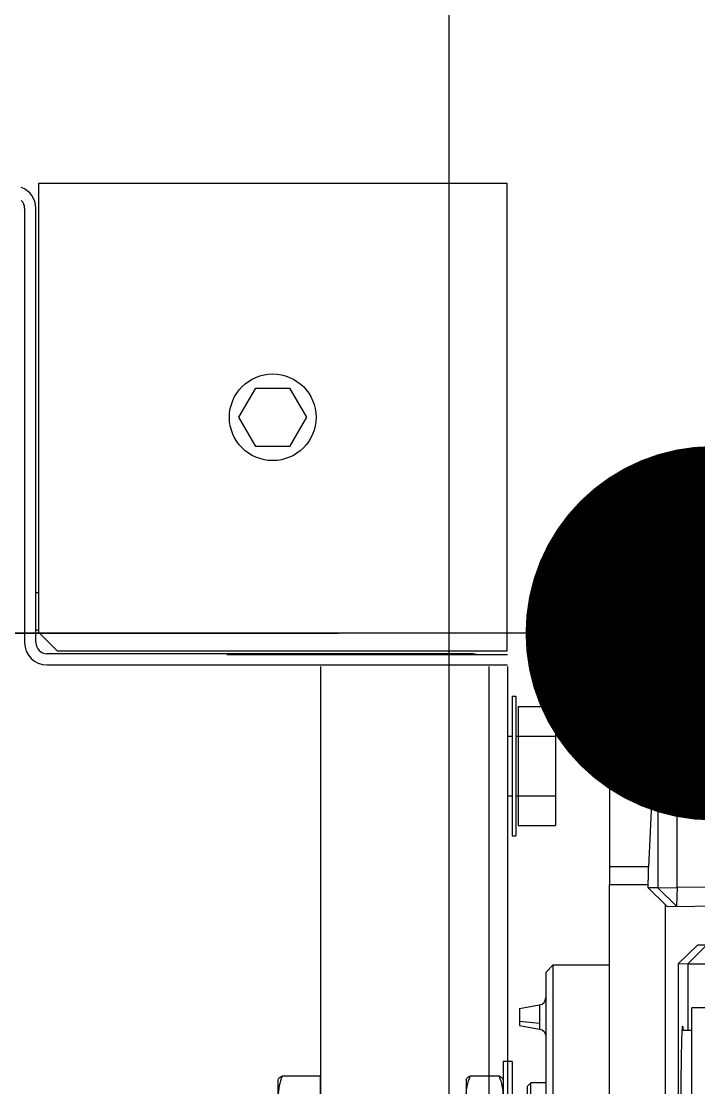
# Model space of a CAD drawing. Extents: x -32000 to 416743, y -254124 to 144214.
# Drawn here: x 257015.4 to 257196.2, y 85019.9 to 85304.8 of the extents above; entities that cross this region are included whole.
import ezdxf

# ---------------------------------------------------------------- set-up
doc = ezdxf.new("R2010")
doc.units = 0
doc.header["$LTSCALE"] = 10
for name, color, linetype in [('XFM1P40$0$E-CBL-DIM', 250, 'Continuous'), ('XFM1P40$0$M-PIPE-CHWR13', 94, 'Continuous'), ('XFM1Q40$0$COL', 1, 'Continuous'), ('XFM1Q40$0$M-EQPM-MAU', 22, 'Continuous')]:
    doc.layers.add(name, color=color, linetype=linetype)
doc.styles.add('XFM1P40$0$dim-txt', font='isocp.shx', dxfattribs={"width": 0.7, "bigfont": 'chineset.shx'})
doc.dimstyles.new('XFM1P40$0$2000-dim', dxfattribs={"dimscale": 2000, "dimtxt": 0.1, "dimasz": 0.05, "dimexe": 0.1, "dimexo": 0.1, "dimgap": 0.05, "dimtad": 1, "dimdec": 0, "dimrnd": 5, "dimtxsty": 'XFM1P40$0$dim-txt', "dimblk": 'XFM1P40$0$_Dot', "dimcen": 2, "dimclrd": 256, "dimclre": 256, "dimclrt": 256, "dimadec": 0, "dimazin": 0, "dimtfac": 1, "dimtdec": 0, "dimtix": 1, "dimtmove": 2, "dimatfit": 3, "dimldrblk": 'XFM1P40$0$_Oblique', "dimfxl": 1, "dimtvp": 1, "dimarcsym": 0})

# ---------------------------------------------------------------- blocks, each defined once
blk = doc.blocks.new('XFM1P40$0$_Dot')
at = {"color": 0, "linetype": 'ByBlock', "lineweight": -2}
blk.add_line((-0.5, 0), (-1, 0), dxfattribs=at)
at = {"color": 0, "linetype": 'ByBlock', "const_width": 0.5}
blk.add_lwpolyline([(-0.25, 0, 1), (0.25, 0, 1)], format="xyb", close=True, dxfattribs=at)
blk = doc.blocks.new('*D264')
at = {"layer": 'DEFPOINTS', "color": 0, "transparency": 16777216}
for p in [(254630.54, 85140.63, 0), (257200, 85141.28), (257200, 85140.63, 0)]:
    blk.add_point(p, dxfattribs=at)
at = {"layer": 'XFM1P40$0$E-CBL-DIM', "lineweight": -2}
for p, q in [((254630.54, 85340.63), (254630.54, 85341.28)), ((257200, 85340.63), (257200, 85341.28)), ((254730.54, 85141.28), (257100, 85141.28))]:
    blk.add_line(p, q, dxfattribs=at)
at = {"layer": 'XFM1P40$0$E-CBL-DIM', "lineweight": -2, "xscale": 100, "yscale": 100, "zscale": 100, "rotation": 180}
blk.add_blockref('XFM1P40$0$_Dot', (254630.54, 85141.28), dxfattribs=at)
at = {"layer": 'XFM1P40$0$E-CBL-DIM', "lineweight": -2, "xscale": 100, "yscale": 100, "zscale": 100}
blk.add_blockref('XFM1P40$0$_Dot', (257200, 85141.28), dxfattribs=at)
at = {"layer": 'XFM1P40$0$E-CBL-DIM', "insert": (255915.27, 85341.3), "char_height": 200, "attachment_point": 5, "style": 'XFM1P40$0$dim-txt'}
blk.add_mtext('2570', dxfattribs=at)
blk = doc.blocks.new('XFM1P40$0$_Oblique')
at = {"color": 0, "linetype": 'ByBlock', "lineweight": -2}
blk.add_line((-0.5, -0.5), (0.5, 0.5), dxfattribs=at)
blk = doc.blocks.new('*D265')
at = {"layer": 'DEFPOINTS', "color": 0, "transparency": 16777216}
for p in [(257200, 85140.63, 0), (257620, 85141.28), (257620, 85140.63, 0)]:
    blk.add_point(p, dxfattribs=at)
at = {"layer": 'XFM1P40$0$E-CBL-DIM', "lineweight": -2}
for p, q in [((257200, 85340.63), (257200, 85341.28)), ((257620, 85340.63), (257620, 85341.28)), ((257100, 85141.28), (257000, 85141.28)), ((257200, 85141.28), (257620, 85141.28)), ((257720, 85141.28), (257820, 85141.28))]:
    blk.add_line(p, q, dxfattribs=at)
at = {"layer": 'XFM1P40$0$E-CBL-DIM', "lineweight": -2, "xscale": 100, "yscale": 100, "zscale": 100}
blk.add_blockref('XFM1P40$0$_Dot', (257200, 85141.28), dxfattribs=at)
at = {"layer": 'XFM1P40$0$E-CBL-DIM', "lineweight": -2, "xscale": 100, "yscale": 100, "zscale": 100, "rotation": 180}
blk.add_blockref('XFM1P40$0$_Dot', (257620, 85141.28), dxfattribs=at)
at = {"layer": 'XFM1P40$0$E-CBL-DIM', "insert": (257410, 85341.3), "char_height": 200, "attachment_point": 5, "style": 'XFM1P40$0$dim-txt'}
blk.add_mtext('420', dxfattribs=at)
blk = doc.blocks.new('XFM1Q40$0$JCZ-500鑄')
for p, q in [((-17.81, 247.2, 97.01), (-17.81, 257.41, 97.01)), ((-16.91, 258.48, 92), (-17.05, 258.4, 92)), ((-7.06, 247.2, 105.6), (-17.81, 247.2, 97.01)), ((-16.91, 208.24, 92), (-17.05, 208.16, 92)), ((-17.81, 199.48, 97.01), (-17.81, 207.18, 97.01)), ((-21.66, 196, 92), (-21.66, 198.41, 92)), ((-16.91, 198.41, 92), (-17.05, 198.49, 92)), ((-35.84, 194, 106.5), (-36.79, 188.65, 106.5)), ((-32.45, 194, 108.46), (-31.97, 188.65, 109.28)), ((-31.31, 194, 106.5), (-30.37, 188.65, 106.5)), ((-15, 192, 92), (-16, 191, 92)), ((-16, 187, 92), (-16, 191, 92)), ((-45.5, 187, 90), (-47.5, 185, 90)), ((-47.5, 185, 90), (-47.5, 170, 90)), ((-115, 157.61, 40), (-115, 170, 40)), ((-115, 170, 40), (-73.71, 170, 151.73)), ((-73.71, 159.56, 151.73), (-73.71, 170, 151.73)), ((59.02, 170, 155), (-69.02, 170, 155)), ((-69.02, 170, 155), (-69.02, 159.62, 155)), ((-115, 157.61, 40), (-73.71, 159.56, 151.73)), ((-68.05, 159.62, 155), (-69.02, 159.62, 155)), ((-68.07, 157.09, 10), (-68.05, 159.62, 155)), ((-68.05, 159.62, 155), (-63.51, 155, 155)), ((-115, 157.61, 40), (-115, 157.09, 10)), ((-115, 151.91, 5), (-115, 157.09, 10)), ((-115, 157.09, 10), (-68.07, 157.09, 10)), ((-68.07, 157.09, 10), (-68.16, 151.91, 5)), ((-68.07, 157.09, 10), (-63.16, 152.09, 10)), ((-63.13, 154.61, 154.61), (-64.4, 10, 10)), ((53.51, 155, 155), (-63.51, 155, 155)), ((-63.51, 155, 155), (-63.13, 154.61, 154.61)), ((-68.16, 151.91, 5), (-115, 151.91, 5)), ((-115, 151.91, 5), (-115, 25, 5)), ((-68.58, 103.5, 5), (-68.16, 151.91, 5)), ((-68.16, 151.91, 5), (-63.16, 152.09, 10)), ((-52.8, 146.51, 146.51), (-47.84, 151.56, 151.56)), ((37.84, 151.56, 151.56), (-47.84, 151.56, 151.56)), ((-47.84, 151.56, 151.56), (-47.82, 149.09, 10.09)), ((-47.82, 149.09, 10.09), (-52.77, 144.13, 10)), ((-47.82, 149.09, 10.09), (-47.77, 144, 5)), ((-47.82, 149.09, 10.09), (-30, 149.09, 10.09)), ((-31.03, 150.4, 85), (-31.02, 150.52, 92)), ((-30, 148, 92), (-30, 150.64, 92)), ((-51.6, 10, 10), (-52.8, 146.51, 146.51)), ((-36, 143, 92), (-36, 148, 92))]:
    blk.add_line(p, q)
at = {"extrusion": (9.92752e-17, -1, -9.95038e-17)}
blk.add_arc((-5, 92, -258.48), 11.91, 128.6329, 180, dxfattribs=at)
at = {"extrusion": (-9.92752e-17, 1, 9.95038e-17)}
for centre, radius, end in [((5, 92, 208.24), 11.91, 51.3671), ((5, 92, 198.41), 16.66, 73.6602), ((5, 92, 196), 16.66, 73.6602)]:
    blk.add_arc(centre, radius, 0, end, dxfattribs=at)
at = {"extrusion": (-1.4638e-32, 1, 6.59239e-17)}
for centre, radius, start, end in [((33.58, 106.5, 194), 2.27, 0, 120), ((33.58, 106.5, 194), 2.27, 120, 180), ((33.58, 106.5, 188.65), 3.21, 0, 120), ((33.58, 106.5, 188.65), 3.21, 120, 180), ((5, 90, 187), 40.5, 0, 180)]:
    blk.add_arc(centre, radius, start, end, dxfattribs=at)
at = {"extrusion": (2.03797e-16, -1, -1.14927e-16)}
blk.add_arc((-5, 92, -191), 11, 104.7181, 180, dxfattribs=at)
at = {"extrusion": (-2.03797e-16, 1, 1.14927e-16)}
blk.add_arc((5, 92, 192), 10, 0, 74.8209, dxfattribs=at)
at = {"extrusion": (2.22045e-16, 6.59239e-17, -1)}
blk.add_arc((38.76, 189, -106.5), 2, 190, 270, dxfattribs=at)
blk.add_arc((-28.4, 189, 106.5), 2, 190, 270)
at = {"extrusion": (1.4638e-32, -1, -6.59239e-17)}
for centre, radius in [((-5, 90, -185), 42.5), ((-5, 92, -148), 31)]:
    blk.add_arc(centre, radius, 0, 180, dxfattribs=at)
at = {"extrusion": (2.40741e-33, 1, -1.0842e-17)}
blk.add_arc((69.02, 150, 170), 5, 20.2826, 90, dxfattribs=at)
for points, knots in [([(-17.81, 257.41, 97.01), (-16.93, 257.74, 97.71), (-16.05, 258.01, 98.42), (-14.26, 258.38, 99.85), (-13.35, 258.48, 100.57), (-12.44, 258.48, 101.31)], [0.000000238, 0.000000238, 0.000000238, 0.000000238, 0.003479813, 0.003479813, 0.006959387, 0.006959387, 0.006959387, 0.006959387]), ([(-17.05, 258.4, 92), (-17.13, 258.35, 92.55), (-17.22, 258.28, 93.1), (-17.47, 258.01, 94.78), (-17.64, 257.74, 95.9), (-17.81, 257.41, 97.01)], [0.008751144, 0.008751144, 0.008751144, 0.008751144, 0.010425951, 0.010425951, 0.013892515, 0.013892515, 0.013892515, 0.013892515]), ([(-12.44, 208.24, 101.31), (-12.89, 208.24, 100.94), (-13.35, 208.22, 100.58), (-14.26, 208.12, 99.85), (-14.71, 208.05, 99.49), (-16.05, 207.77, 98.42), (-16.93, 207.5, 97.71), (-17.81, 207.18, 97.01)], [0.006959387, 0.006959387, 0.006959387, 0.006959387, 0.008692669, 0.008692669, 0.010425951, 0.010425951, 0.013892515, 0.013892515, 0.013892515, 0.013892515]), ([(-17.81, 207.18, 97.01), (-17.64, 207.5, 95.9), (-17.47, 207.77, 94.78), (-17.22, 208.05, 93.1), (-17.13, 208.12, 92.55), (-17.05, 208.16, 92)], [0.000000238, 0.000000238, 0.000000238, 0.000000238, 0.003479813, 0.003479813, 0.005157916, 0.005157916, 0.005157916, 0.005157916]), ([(-17.81, 199.48, 97.01), (-16.93, 199.15, 97.71), (-16.05, 198.88, 98.42), (-14.26, 198.51, 99.85), (-13.35, 198.41, 100.57), (-12.44, 198.41, 101.31)], [0.000000238, 0.000000238, 0.000000238, 0.000000238, 0.003479813, 0.003479813, 0.006959387, 0.006959387, 0.006959387, 0.006959387]), ([(-17.05, 198.49, 92), (-17.13, 198.54, 92.55), (-17.22, 198.61, 93.1), (-17.47, 198.89, 94.78), (-17.64, 199.15, 95.9), (-17.81, 199.48, 97.01)], [0.008751144, 0.008751144, 0.008751144, 0.008751144, 0.010425951, 0.010425951, 0.013892515, 0.013892515, 0.013892515, 0.013892515])]:
    blk.add_open_spline(points, degree=3, knots=knots)
for points, weights in [([(-69.02, 159.62, 155), (-71.18, 159.62, 155), (-72.96, 159.6, 153.76), (-73.71, 159.56, 151.73)], [1, 0.880375915643, 0.880375915643, 1]), ([(-30, 150.27, 77.74), (-30.7, 150.31, 80.14), (-31.03, 150.35, 82.58), (-31.03, 150.4, 85)], [0.909736914879, 0.932765617485, 0.962853312525, 1]), ([(-31.02, 150.52, 92), (-30.97, 151.42, 143.95), (20.97, 151.42, 143.95), (21.02, 150.52, 92)], [1, 0.33394318746, 0.33394318746, 1])]:
    blk.add_rational_spline(points, weights, degree=3)
blk = doc.blocks.new('XFM1Q40$0$A$C6DF15AF1')
at = {"layer": 'XFM1Q40$0$M-EQPM-MAU'}
for p, q in [((13677.202, -13940.142, -1.665), (13665.602, -13940.142, -1.665)), ((13665.602, -13940.442, -1.665), (13677.202, -13940.442, -1.665)), ((13665.939, -13940.442, -7.319), (13665.939, -13940.519, -7.319)), ((13666.939, -13940.442, -7.319), (13666.939, -13940.519, -7.319)), ((13665.002, -13940.742, -1.665), (13665.002, -13953.04, -1.411)), ((13665.302, -13952.042, -1.665), (13665.302, -13940.742, -1.665)), ((13665.37, -13941.019, -1.654), (13665.87, -13940.519, -1.654)), ((13665.87, -13940.519, -1.654), (13677.87, -13940.519, -1.654)), ((13677.87, -13940.519, -1.654), (13677.87, -13953.019, -1.654)), ((13665.37, -13953.019, -1.654), (13665.37, -13941.019, -1.654)), ((13665.279, -13945.54, -0.911), (13665.279, -13952.54, -0.911)), ((13670.838, -13946.318, 0.515), (13671.62, -13945.867, 0.515)), ((13671.62, -13945.867, 0.515), (13672.401, -13946.318, 0.515)), ((13670.838, -13947.22, 0.515), (13670.838, -13946.318, 0.515)), ((13672.401, -13946.318, 0.515), (13672.401, -13947.22, 0.515)), ((13671.62, -13947.671, 0.515), (13670.838, -13947.22, 0.515)), ((13672.401, -13947.22, 0.515), (13671.62, -13947.671, 0.515)), ((13664.959, -13948.04, -1.411), (13590.52, -13948.04, -1.489)), ((13664.959, -13952.54, -0.911), (13590.52, -13952.54, -0.989)), ((13677.87, -13953.019, -1.654), (13665.37, -13953.019, -1.654)), ((13664.959, -13953.04, -1.411), (13590.52, -13953.04, -1.489)), ((13664.959, -13953.04, -1.411), (13590.52, -13953.04, -1.489)), ((13660.439, -13953.16, -13.36), (13660.439, -13953.26, -13.36)), ((13660.439, -13953.16, -8.76), (13660.439, -13953.26, -8.76)), ((13660.439, -13953.16, -4.16), (13660.439, -13953.26, -4.16)), ((13661.507, -13953.04, -13.36), (13661.507, -13953.16, -13.36)), ((13661.507, -13953.04, -8.76), (13661.507, -13953.16, -8.76)), ((13661.507, -13953.04, -4.16), (13661.507, -13953.16, -4.16)), ((13661.507, -13953.26, -13.36), (13661.507, -13953.323, -13.36)), ((13661.507, -13953.26, -8.76), (13661.507, -13953.323, -8.76)), ((13661.507, -13953.26, -4.16), (13661.507, -13953.323, -4.16)), ((13663.102, -13953.04, -13.36), (13663.102, -13953.16, -13.36)), ((13663.102, -13953.04, -8.76), (13663.102, -13953.16, -8.76)), ((13663.102, -13953.04, -4.16), (13663.102, -13953.16, -4.16)), ((13663.102, -13953.26, -13.36), (13663.102, -13953.323, -13.36)), ((13663.102, -13953.26, -8.76), (13663.102, -13953.323, -8.76)), ((13663.102, -13953.26, -4.16), (13663.102, -13953.323, -4.16)), ((13664.169, -13953.16, -13.36), (13664.169, -13953.26, -13.36)), ((13664.169, -13953.16, -8.76), (13664.169, -13953.26, -8.76)), ((13664.169, -13953.16, -4.16), (13664.169, -13953.26, -4.16)), ((13660.713, -13953.323, -13.36), (13660.713, -13954.323, -13.36)), ((13660.713, -13953.323, -8.76), (13660.713, -13954.323, -8.76)), ((13661.509, -13953.323, -2.782), (13660.713, -13953.323, -4.16)), ((13660.713, -13953.323, -4.16), (13660.713, -13954.323, -4.16)), ((13661.509, -13953.323, -2.782), (13661.509, -13954.323, -2.782)), ((13663.1, -13953.323, -2.782), (13661.509, -13953.323, -2.782)), ((13663.895, -13953.323, -4.16), (13663.1, -13953.323, -2.782)), ((13663.1, -13953.323, -2.782), (13663.1, -13954.323, -2.782)), ((13663.895, -13953.323, -13.36), (13663.895, -13954.323, -13.36)), ((13663.895, -13953.323, -8.76), (13663.895, -13954.323, -8.76)), ((13663.895, -13953.323, -4.16), (13663.895, -13954.323, -4.16)), ((13661.509, -13954.323, -2.782), (13660.713, -13954.323, -4.16)), ((13663.1, -13954.323, -2.782), (13661.509, -13954.323, -2.782)), ((13663.895, -13954.323, -4.16), (13663.1, -13954.323, -2.782))]:
    blk.add_line(p, q, dxfattribs=at)
blk.add_circle((13671.62, -13946.769, -1.407), 1.157, dxfattribs=at)
for centre, radius, start, end in [((13665.602, -13940.742, -1.665), 0.6, 90, 180), ((13677.202, -13939.842, -1.665), 0.3, 270, 314.5376), ((13677.202, -13939.842, -1.665), 0.6, 270, 339.1228), ((13665.602, -13940.742, -1.665), 0.3, 90, 180), ((13664.702, -13952.042, -1.665), 0.6, 344.1633, 0)]:
    blk.add_arc(centre, radius, start, end, dxfattribs=at)
at = {"layer": 'XFM1Q40$0$M-EQPM-MAU', "extrusion": (1, 1.22465e-16, 0)}
blk.add_arc((-13952.54, -1.411, 13665.279), 0.5, 90, 180, dxfattribs=at)
at = {"layer": 'XFM1Q40$0$M-EQPM-MAU', "extrusion": (4.04453e-21, -1, 0)}
for centre in [(13662.304, -4.16, 13953.16), (13662.304, -4.16, 13953.26)]:
    blk.add_arc(centre, 1.865, 0, 180, dxfattribs=at)
at = {"layer": 'XFM1Q40$0$M-EQPM-MAU', "extrusion": (0, 0, -1), "xscale": 0.09999999999999998, "yscale": 0.09999999999999998, "zscale": -0.09999999999999999}
blk.add_blockref('XFM1Q40$0$JCZ-500鑄', (-13652.24, -13972.76, 1.95), dxfattribs=at)
blk = doc.blocks.new('XFM1Q40$0$A$C400517eb')
at = {"layer": 'XFM1Q40$0$COL', "xscale": 10.00000000000001, "yscale": 10.00000000000001, "zscale": 10.00000000000001, "rotation": 90}
blk.add_blockref('XFM1Q40$0$A$C6DF15AF1', (147014.81, -51517.22), dxfattribs=at)
blk = doc.blocks.new('XFM1Q40')
blk.add_blockref('XFM1Q40$0$A$C400517eb', (-29400, 0))
blk = doc.blocks.new('XFM1P40')
at = {"layer": 'XFM1P40$0$M-PIPE-CHWR13'}
blk.add_line((257129.5, 85990.46, 0), (257129.5, 78318.37, 0), dxfattribs=at)
at = {"layer": 'XFM1P40$0$E-CBL-DIM'}
for base, p1, p2, picture, middle in [((257200, 85141.28), (254630.54, 85140.63, 0), (257200, 85140.63, 0), '*D264', (255915.27, 85341.3)), ((257620, 85141.28), (257200, 85140.63, 0), (257620, 85140.63, 0), '*D265', (257410, 85341.3))]:
    dim = blk.add_linear_dim(base=base, p1=p1, p2=p2, dimstyle='XFM1P40$0$2000-dim', dxfattribs=at)
    dim.commit()
    dim.dimension.update_dxf_attribs({"geometry": picture, "text_midpoint": middle})

msp = doc.modelspace()

# ---------------------------------------------------------------- block references
for name in ['XFM1P40', 'XFM1Q40']:
    msp.add_blockref(name, (0, 0))

doc.saveas('drawing.dxf')
